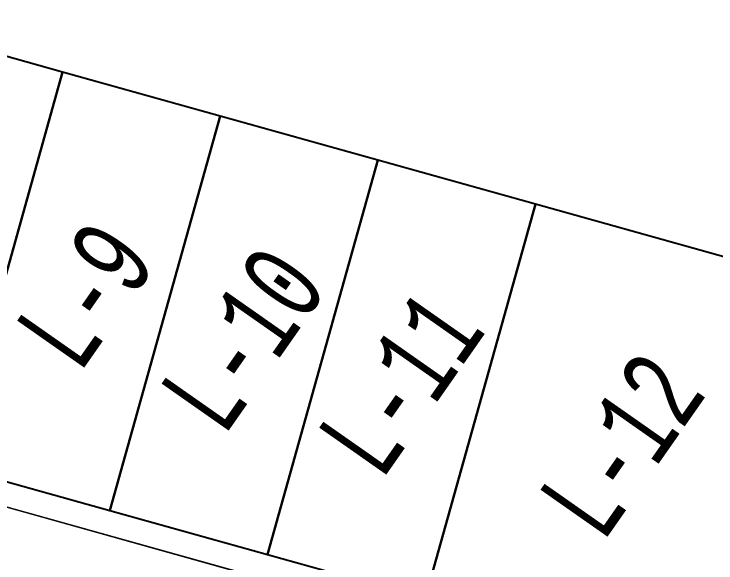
# Model space of a CAD drawing. Header units: millimetres. Extents: x 474016 to 477875, y 2288607 to 2292200.
# Drawn here: x 474640.09 to 474682.97, y 2289348.55 to 2289382.06 of the extents above; entities that cross this region are included whole.
import ezdxf
from ezdxf.enums import TextEntityAlignment as Align

# ---------------------------------------------------------------- set-up
doc = ezdxf.new("R2010")
doc.units = ezdxf.units.MM
doc.header["$LTSCALE"] = 50
doc.layers.add('BANQUETA', color=251, linetype='Continuous', lineweight=5)
doc.layers.add('CVL_LOTIF', color=1, linetype='Continuous')
doc.layers.add('MZ Y LT', color=7, linetype='Continuous', lineweight=13, true_color=0x0d2bf2)
doc.styles.add('MONOTXT4', font='MONOTXT4.shx', dxfattribs={"width": 0.55})

msp = doc.modelspace()

# ---------------------------------------------------------------- linework, layer by layer
at = {"layer": 'BANQUETA'}
msp.add_line((474561.754, 2289373.719), (474682.143, 2289340.083), dxfattribs=at)
msp.add_lwpolyline([(474682.143, 2289340.083), (474561.754, 2289373.719, -0.414214), (474560.366, 2289376.183), (474572.699, 2289420.326)], format="xyb", dxfattribs=at)
at = {"layer": 'CVL_LOTIF'}
for points in [[(474643.044, 2289378.522), (474633.413, 2289381.212), (474626.686, 2289357.135), (474636.317, 2289354.444)], [(474652.676, 2289375.831), (474643.044, 2289378.522), (474636.317, 2289354.444), (474645.948, 2289351.753)], [(474662.307, 2289373.14), (474652.676, 2289375.831), (474645.948, 2289351.753), (474655.58, 2289349.062)], [(474671.938, 2289370.449), (474662.307, 2289373.14), (474655.58, 2289349.062), (474665.211, 2289346.371)], [(474689.274, 2289365.605), (474671.938, 2289370.449), (474665.211, 2289346.371), (474682.547, 2289341.528)]]:
    msp.add_lwpolyline(points, close=True, dxfattribs=at)

# ---------------------------------------------------------------- texts
at = {"layer": 'MZ Y LT', "lineweight": 13, "style": 'MONOTXT4', "width": 0.65}
for s, p in [('L-9', (474644.437, 2289364.923)), ('L-10', (474654.068, 2289362.232)), ('L-11', (474663.699, 2289359.542)), ('L-12', (474677.183, 2289355.774))]:
    msp.add_text(s, height=5, rotation=55, dxfattribs=at).set_placement(p, align=Align.MIDDLE)

doc.saveas('drawing.dxf')
